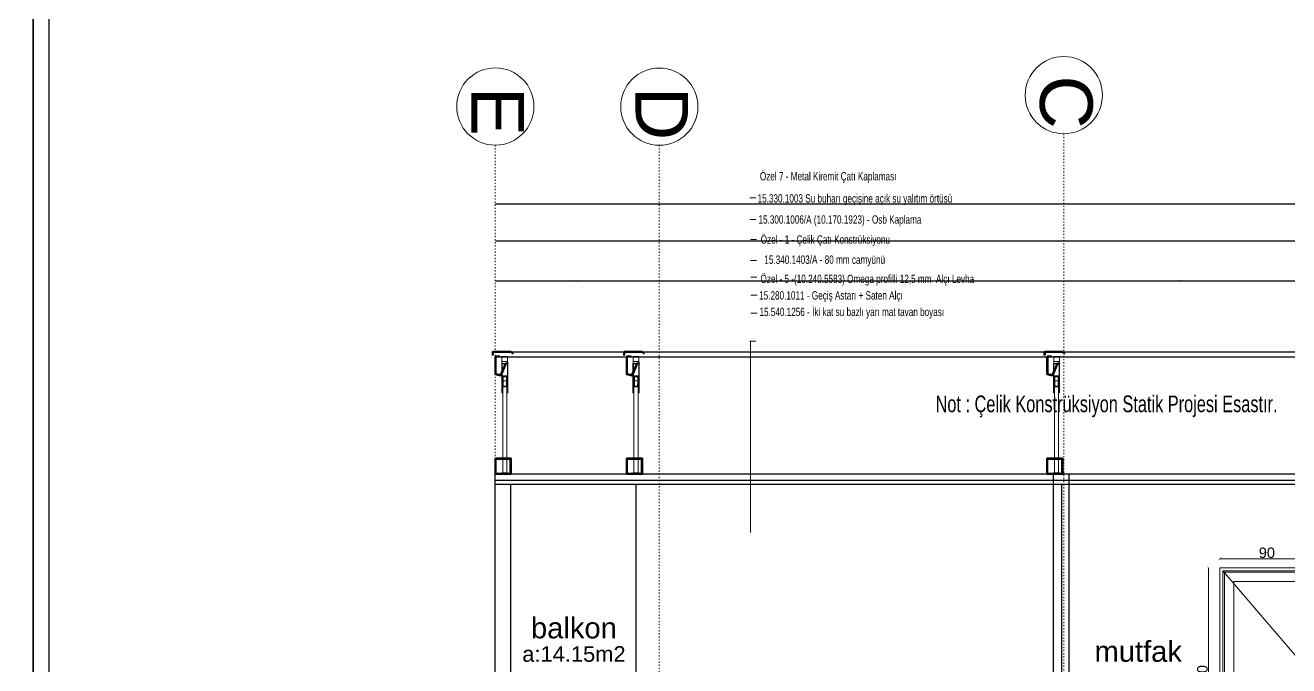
# Model space of a CAD drawing. Header units: centimetres. Extents: x -373760 to 14750, y -122502 to 29584.
# Drawn here: x -235869 to -223760, y -77606 to -71465 of the extents above; entities that cross this region are included whole.
import ezdxf
from ezdxf.enums import TextEntityAlignment as Align

# ---------------------------------------------------------------- set-up
doc = ezdxf.new("R2010")
doc.units = ezdxf.units.CM
doc.linetypes.add('ACAD_ISO03W100', pattern=[30, 12, -18])
for name, color, linetype, lineweight in [('-_Yazı_malzeme_DOSEME-Karo mozaik', 13, 'Continuous', 15), ('AKSLAR-P', 211, 'Continuous', 9), ('duvar', 10, 'Continuous', 25), ('MS_TAŞIYICI', 1, 'Continuous', 40), ('NESTAVILLA SACLARI', 22, 'Continuous', 15), ('Ölçü iç KGK', 124, 'Continuous', 20)]:
    doc.layers.add(name, color=color, linetype=linetype, lineweight=lineweight)
for name, color, linetype in [('alan', 7, 'Continuous'), ('ARK_WALL', 1, 'Continuous'), ('CER', 4, 'Continuous'), ('K', 1, 'Continuous'), ('mahal', 7, 'Continuous'), ('TASYUNU-P', 40, 'Continuous')]:
    doc.layers.add(name, color=color, linetype=linetype)
doc.layers.add('Öçü', color=7, linetype='Continuous', lineweight=18, true_color=0xd1cbad)
doc.styles.add('ARC-01', font='arial.ttf')
doc.styles.get("Standard").update_dxf_attribs({"font": 'arial.ttf'})
doc.linetypes.add('BATTING', pattern='A,0.00254,-2.54,[134,ltypeshp.shx,S=2.54,R=0,X=-2.54,Y=0],-5.08,[134,ltypeshp.shx,S=2.54,R=180,X=2.54,Y=0],-2.54', length=10.16254)
doc.dimstyles.new('aydın ölçü', dxfattribs={"dimtxt": 10, "dimasz": 2.5, "dimexe": 5, "dimexo": 5, "dimtad": 1, "dimdec": 0, "dimtxsty": 'Standard', "dimblk": 'ARCHTICK', "dimcen": 2.5, "dimse1": 1, "dimse2": 1, "dimadec": 0, "dimazin": 0, "dimtfac": 1, "dimtdec": 0, "dimtix": 1, "dimtmove": 0, "dimatfit": 3, "dimfxl": 5, "dimfxlon": 1, "dimarcsym": 0})

# ---------------------------------------------------------------- blocks, each defined once
blk = doc.blocks.new('_ArchTick')
at = {"color": 0, "linetype": 'ByBlock', "const_width": 0.15}
blk.add_lwpolyline([(-0.5, -0.5), (0.5, 0.5)], dxfattribs=at)
blk = doc.blocks.new('*D37')
at = {"layer": 'Defpoints', "color": 0, "transparency": 16777216}
for p in [(3332, 302.9), (3422, 311.4), (3422, 302.9)]:
    blk.add_point(p, dxfattribs=at)
at = {"layer": 'Öçü', "color": 0, "lineweight": -2, "transparency": 16777216}
blk.add_line((3332, 311.4), (3422, 311.4), dxfattribs=at)
at = {"layer": 'Öçü', "color": 0, "lineweight": -2, "transparency": 16777216, "xscale": 2.5, "yscale": 2.5, "zscale": 2.5, "rotation": 180}
blk.add_blockref('_ArchTick', (3332, 311.4), dxfattribs=at)
at = {"layer": 'Öçü', "color": 0, "lineweight": -2, "transparency": 16777216, "xscale": 2.5, "yscale": 2.5, "zscale": 2.5}
blk.add_blockref('_ArchTick', (3422, 311.4), dxfattribs=at)
at = {"layer": 'Öçü', "color": 0, "transparency": 16777216, "insert": (3377, 317.2), "char_height": 10, "attachment_point": 5}
blk.add_mtext('90', dxfattribs=at)
blk = doc.blocks.new('*D38')
at = {"layer": 'Defpoints', "color": 0, "transparency": 16777216}
for p in [(3332, 302.9), (3320.9, 92.9), (3332, 92.9)]:
    blk.add_point(p, dxfattribs=at)
at = {"layer": 'Öçü', "color": 0, "lineweight": -2, "transparency": 16777216}
blk.add_line((3320.9, 302.9), (3320.9, 92.9), dxfattribs=at)
at = {"layer": 'Öçü', "color": 0, "lineweight": -2, "transparency": 16777216, "xscale": 2.5, "yscale": 2.5, "zscale": 2.5}
for p, rotation in [((3320.9, 302.9), 90), ((3320.9, 92.9), 270)]:
    blk.add_blockref('_ArchTick', p, dxfattribs=dict(at, rotation=rotation))
at = {"layer": 'Öçü', "color": 0, "transparency": 16777216, "insert": (3315.2, 197.9), "char_height": 10, "attachment_point": 5, "rotation": 90}
blk.add_mtext('210', dxfattribs=at)
blk = doc.blocks.new('*D615')
at = {"layer": 'Defpoints', "color": 0, "ltscale": 0.45, "transparency": 16777216}
for p in [(-219764, -73620), (-229842, -73917), (-229842, -74389)]:
    blk.add_point(p, dxfattribs=at)
at = {"layer": 'Ölçü iç KGK', "color": 0, "lineweight": -2, "ltscale": 0.45, "transparency": 16777216}
blk.add_line((-219764, -73917), (-229842, -73917), dxfattribs=at)
at = {"layer": 'Ölçü iç KGK', "color": 0, "lineweight": -2, "ltscale": 0.45, "transparency": 16777216, "xscale": 2.5, "yscale": 2.5, "zscale": 2.5, "rotation": 180}
blk.add_blockref('_ArchTick', (-229842, -73917), dxfattribs=at)
at = {"layer": 'Ölçü iç KGK', "color": 0, "lineweight": -2, "ltscale": 0.45, "transparency": 16777216, "xscale": 2.5, "yscale": 2.5, "zscale": 2.5}
blk.add_blockref('_ArchTick', (-219764, -73917), dxfattribs=at)
at = {"layer": 'Ölçü iç KGK', "color": 0, "lineweight": -2, "ltscale": 0.45, "transparency": 16777216, "insert": (-224803, -73911), "char_height": 10, "attachment_point": 5}
blk.add_mtext('10078', dxfattribs=at)
blk = doc.blocks.new('*D616')
at = {"layer": 'Defpoints', "color": 0, "ltscale": 0.45, "transparency": 16777216}
for p in [(-231364, -73917), (-231364, -73917), (-229842, -74389)]:
    blk.add_point(p, dxfattribs=at)
at = {"layer": 'Ölçü iç KGK', "color": 0, "lineweight": -2, "ltscale": 0.45, "transparency": 16777216}
blk.add_line((-229842, -73917), (-231364, -73917), dxfattribs=at)
at = {"layer": 'Ölçü iç KGK', "color": 0, "lineweight": -2, "ltscale": 0.45, "transparency": 16777216, "xscale": 2.5, "yscale": 2.5, "zscale": 2.5, "rotation": 180}
blk.add_blockref('_ArchTick', (-231364, -73917), dxfattribs=at)
at = {"layer": 'Ölçü iç KGK', "color": 0, "lineweight": -2, "ltscale": 0.45, "transparency": 16777216, "xscale": 2.5, "yscale": 2.5, "zscale": 2.5}
blk.add_blockref('_ArchTick', (-229842, -73917), dxfattribs=at)
at = {"layer": 'Ölçü iç KGK', "color": 0, "lineweight": -2, "ltscale": 0.45, "transparency": 16777216, "insert": (-230603, -73911), "char_height": 10, "attachment_point": 5}
blk.add_mtext('1522', dxfattribs=at)
blk = doc.blocks.new('*D618')
at = {"layer": 'Defpoints', "color": 0, "ltscale": 0.45, "transparency": 16777216}
for p in [(-223242, -73495), (-225916, -73536), (-225916, -73536)]:
    blk.add_point(p, dxfattribs=at)
at = {"layer": 'Ölçü iç KGK', "color": 0, "lineweight": -2, "ltscale": 0.45, "transparency": 16777216}
blk.add_line((-223242, -73536), (-225916, -73536), dxfattribs=at)
at = {"layer": 'Ölçü iç KGK', "color": 0, "lineweight": -2, "ltscale": 0.45, "transparency": 16777216, "xscale": 2.5, "yscale": 2.5, "zscale": 2.5, "rotation": 180}
blk.add_blockref('_ArchTick', (-225916, -73536), dxfattribs=at)
at = {"layer": 'Ölçü iç KGK', "color": 0, "lineweight": -2, "ltscale": 0.45, "transparency": 16777216, "xscale": 2.5, "yscale": 2.5, "zscale": 2.5}
blk.add_blockref('_ArchTick', (-223242, -73536), dxfattribs=at)
at = {"layer": 'Ölçü iç KGK', "color": 0, "lineweight": -2, "ltscale": 0.45, "transparency": 16777216, "insert": (-224579, -73531), "char_height": 10, "attachment_point": 5}
blk.add_mtext('2674', dxfattribs=at)
blk = doc.blocks.new('*D619')
at = {"layer": 'Defpoints', "color": 0, "ltscale": 0.45, "transparency": 16777216}
for p in [(-229792, -73536), (-229792, -73536), (-225916, -73536)]:
    blk.add_point(p, dxfattribs=at)
at = {"layer": 'Ölçü iç KGK', "color": 0, "lineweight": -2, "ltscale": 0.45, "transparency": 16777216}
blk.add_line((-225916, -73536), (-229792, -73536), dxfattribs=at)
at = {"layer": 'Ölçü iç KGK', "color": 0, "lineweight": -2, "ltscale": 0.45, "transparency": 16777216, "xscale": 2.5, "yscale": 2.5, "zscale": 2.5, "rotation": 180}
blk.add_blockref('_ArchTick', (-229792, -73536), dxfattribs=at)
at = {"layer": 'Ölçü iç KGK', "color": 0, "lineweight": -2, "ltscale": 0.45, "transparency": 16777216, "xscale": 2.5, "yscale": 2.5, "zscale": 2.5}
blk.add_blockref('_ArchTick', (-225916, -73536), dxfattribs=at)
at = {"layer": 'Ölçü iç KGK', "color": 0, "lineweight": -2, "ltscale": 0.45, "transparency": 16777216, "insert": (-227854, -73531), "char_height": 10, "attachment_point": 5}
blk.add_mtext('3877', dxfattribs=at)
blk = doc.blocks.new('*D620')
at = {"layer": 'Defpoints', "color": 0, "ltscale": 0.45, "transparency": 16777216}
for p in [(-231364, -73536), (-231364, -73536), (-229792, -73536)]:
    blk.add_point(p, dxfattribs=at)
at = {"layer": 'Ölçü iç KGK', "color": 0, "lineweight": -2, "ltscale": 0.45, "transparency": 16777216}
blk.add_line((-229792, -73536), (-231364, -73536), dxfattribs=at)
at = {"layer": 'Ölçü iç KGK', "color": 0, "lineweight": -2, "ltscale": 0.45, "transparency": 16777216, "xscale": 2.5, "yscale": 2.5, "zscale": 2.5, "rotation": 180}
blk.add_blockref('_ArchTick', (-231364, -73536), dxfattribs=at)
at = {"layer": 'Ölçü iç KGK', "color": 0, "lineweight": -2, "ltscale": 0.45, "transparency": 16777216, "xscale": 2.5, "yscale": 2.5, "zscale": 2.5}
blk.add_blockref('_ArchTick', (-229792, -73536), dxfattribs=at)
at = {"layer": 'Ölçü iç KGK', "color": 0, "lineweight": -2, "ltscale": 0.45, "transparency": 16777216, "insert": (-230578, -73531), "char_height": 10, "attachment_point": 5}
blk.add_mtext('1572', dxfattribs=at)
blk = doc.blocks.new('*D621')
at = {"layer": 'Defpoints', "color": 0, "ltscale": 0.45, "transparency": 16777216}
for p in [(-231364, -73114), (-219764, -73114), (-231364, -73179)]:
    blk.add_point(p, dxfattribs=at)
at = {"layer": 'Ölçü iç KGK', "color": 0, "lineweight": -2, "ltscale": 0.45, "transparency": 16777216}
blk.add_line((-219764, -73179), (-231364, -73179), dxfattribs=at)
at = {"layer": 'Ölçü iç KGK', "color": 0, "lineweight": -2, "ltscale": 0.45, "transparency": 16777216, "xscale": 2.5, "yscale": 2.5, "zscale": 2.5, "rotation": 180}
blk.add_blockref('_ArchTick', (-231364, -73179), dxfattribs=at)
at = {"layer": 'Ölçü iç KGK', "color": 0, "lineweight": -2, "ltscale": 0.45, "transparency": 16777216, "xscale": 2.5, "yscale": 2.5, "zscale": 2.5}
blk.add_blockref('_ArchTick', (-219764, -73179), dxfattribs=at)
at = {"layer": 'Ölçü iç KGK', "color": 0, "lineweight": -2, "ltscale": 0.45, "transparency": 16777216, "insert": (-225564, -73173), "char_height": 10, "attachment_point": 5}
blk.add_mtext('11600', dxfattribs=at)
blk = doc.blocks.new('gfhfghfghfg')
for p, q in [((-45, 0), (45, 0)), ((-45, -210), (-45, 0)), ((45, 0), (45, -210)), ((-42.1, -2.9), (42.1, -2.9)), ((-42.1, -210), (-42.1, -2.9)), ((-40.6, -4.4), (40.6, -4.4)), ((-40.6, -210), (-40.6, -4.4)), ((40.6, -4.4), (40.6, -210)), ((42.1, -2.9), (42.1, -210)), ((-31.8, -13.2), (31.8, -13.2)), ((-31.8, -186.5), (-31.8, -13.2)), ((31.8, -13.2), (31.8, -126)), ((37.3, -126), (25.8, -126)), ((25.8, -128), (25.8, -126)), ((37.3, -128), (25.8, -128)), ((31.8, -128), (31.8, -186.5)), ((37.3, -128), (37.3, -126)), ((31.8, -186.5), (-31.8, -186.5)), ((45, -210), (-45, -210))]:
    blk.add_line(p, q)
at = {"color": 8}
for p, q in [((-42.1, -2.9), (42.1, -101.5)), ((42.1, -101.5), (-42.1, -210))]:
    blk.add_line(p, q, dxfattribs=at)
at = {"layer": 'Öçü'}
dim = blk.add_linear_dim(base=(45, 8.5), p1=(-45, 0), p2=(45, 0), dimstyle='aydın ölçü', dxfattribs=at)
dim.commit()
dim.dimension.update_dxf_attribs({"geometry": '*D37', "text_midpoint": (0, 14.2), "insert": (-3377, -302.9)})
dim = blk.add_linear_dim(base=(-56.1, -210), p1=(-45, 0), p2=(-45, -210), angle=90, dimstyle='aydın ölçü', dxfattribs=at)
dim.commit()
dim.dimension.update_dxf_attribs({"geometry": '*D38', "text_midpoint": (-61.8, -105), "insert": (-3377, -302.9)})

msp = doc.modelspace()

# ---------------------------------------------------------------- linework, layer by layer
at = {"layer": '-_Yazı_malzeme_DOSEME-Karo mozaik'}
for p, q in [((-228867.35, -73120.26), (-228925.61, -73120.26)), ((-228867.35, -73120.26), (-228925.61, -73120.26)), ((-228867.35, -73326.03), (-228925.61, -73326.03)), ((-228867.35, -73326.03), (-228925.61, -73326.03)), ((-228860.91, -73518.85), (-228919.18, -73518.85)), ((-228860.91, -73719.93), (-228919.18, -73719.93)), ((-228857.09, -73879.25), (-228915.35, -73879.25)), ((-228856.22, -74052.62), (-228914.48, -74052.62)), ((-228856.22, -74225.99), (-228914.48, -74225.99)), ((-228867.35, -74493.09), (-228925.61, -74493.09)), ((-228919.18, -76328.49), (-228919.18, -74493.09))]:
    msp.add_line(p, q, dxfattribs=at)
at = {"layer": 'AKSLAR-P', "linetype": 'ACAD_ISO03W100'}
for p, q in [((-225915.97, -72504.99), (-225915.97, -82454.76)), ((-231364.29, -72614.16), (-231364.29, -82563.92)), ((-229792.49, -72614.99), (-229792.49, -82564.76)), ((-231364.29, -81747.35), (-231364.29, -76266.07))]:
    msp.add_line(p, q, dxfattribs=at)
at = {"layer": 'AKSLAR-P'}
for centre in [(-225915.97, -72134.77), (-231364.29, -72243.94), (-229792.49, -72244.77)]:
    msp.add_circle(centre, 370.22, dxfattribs=at)
at = {"layer": 'ARK_WALL'}
for points in [[(-231364.29, -75766.07), (-231361.29, -75771.07), (-231343.68, -75766.07), (-231345.68, -75771.07)], [(-231345.68, -75771.07), (-231342.68, -75776.07), (-231343.68, -75766.07), (-231340.68, -75771.07)], [(-231342.68, -75776.07), (-231286.63, -75776.07), (-231340.68, -75771.07), (-231288.63, -75771.07)], [(-231286.63, -75776.07), (-231283.63, -75771.07), (-231288.63, -75771.07), (-231284.63, -75766.07)], [(-231283.63, -75771.07), (-231268.65, -75771.07), (-231284.63, -75766.07), (-231264.65, -75766.07)], [(-230106.27, -75766.07, 1), (-230103.27, -75771.07, 1), (-230085.66, -75766.07, 1), (-230087.66, -75771.07, 1)], [(-230087.66, -75771.07, 1), (-230084.66, -75776.07, 1), (-230085.66, -75766.07, 1), (-230082.66, -75771.07, 1)], [(-230084.66, -75776.07, 1), (-230028.61, -75776.07, 1), (-230082.66, -75771.07, 1), (-230030.61, -75771.07, 1)], [(-230028.61, -75776.07, 1), (-230025.61, -75771.07, 1), (-230030.61, -75771.07, 1), (-230026.61, -75766.07, 1)], [(-230025.61, -75771.07, 1), (-230010.64, -75771.07, 1), (-230026.61, -75766.07, 1), (-230006.64, -75766.07, 1)], [(-226076.81, -75766.07), (-226073.81, -75771.07), (-226056.2, -75766.07), (-226058.2, -75771.07)], [(-226058.2, -75771.07), (-226055.2, -75776.07), (-226056.2, -75766.07), (-226053.2, -75771.07)], [(-226055.2, -75776.07), (-225999.15, -75776.07), (-226053.2, -75771.07), (-226001.15, -75771.07)], [(-225999.15, -75776.07), (-225996.15, -75771.07), (-226001.15, -75771.07), (-225997.15, -75766.07)], [(-225996.15, -75771.07), (-225981.18, -75771.07), (-225997.15, -75766.07), (-225977.18, -75766.07)]]:
    msp.add_solid(points, dxfattribs=at)
at = {"layer": 'CER', "color": 2}
for points in [[(-255735.58, -86588.86), (-235794.05, -86588.86), (-235794.05, -56588.86), (-255735.58, -56588.86)], [(-235794.05, -86588.86), (-215852.52, -86588.86), (-215852.52, -56588.86), (-235794.05, -56588.86)], [(-235644.05, -86438.86), (-216002.52, -86438.86), (-216002.52, -56738.86), (-235644.05, -56738.86)]]:
    msp.add_lwpolyline(points, close=True, dxfattribs=at)
at = {"layer": 'duvar'}
for p, q in [((-231364.29, -74594.77, 1), (-219764.29, -74594.77, 1)), ((-231364.29, -74644.77, 1), (-219764.29, -74644.77, 1)), ((-231364.29, -75766.07), (-219764.29, -75766.07)), ((-226014.29, -78817.52), (-226014.29, -75766.07)), ((-226014.29, -77268.77), (-226014.29, -75766.07)), ((-225864.29, -77268.77), (-225864.29, -75766.07)), ((-231364.29, -75866.07), (-219764.29, -75866.07)), ((-231214.29, -78766.07), (-231214.29, -75866.07)), ((-230014.29, -78768.07), (-230014.29, -75866.07)), ((-225864.29, -78766.07), (-225864.29, -75886.07))]:
    msp.add_line(p, q, dxfattribs=at)
msp.add_lwpolyline([(-231364.29, -82416.07), (-231364.29, -75766.07)], dxfattribs=at)
at = {"layer": 'K', "linetype": 'Continuous', "lineweight": 5}
for points in [[(-231303.21, -74988.62), (-231303.21, -74707.1)], [(-231303.21, -74707.1), (-231243.21, -74707.1)], [(-231300.21, -74641.1), (-231246.21, -74641.1)], [(-231300.21, -74707.1), (-231300.21, -74641.1)], [(-231300.21, -74689.16), (-231246.21, -74689.16)], [(-231246.21, -74707.1), (-231246.21, -74641.1)], [(-231243.21, -74988.62), (-231243.21, -74707.1)], [(-226015.73, -74988.62), (-226015.73, -74707.1)], [(-226015.73, -74707.1), (-225955.73, -74707.1)], [(-226012.73, -74641.1), (-225958.73, -74641.1)], [(-226012.73, -74707.1), (-226012.73, -74641.1)], [(-226012.73, -74689.16), (-225958.73, -74689.16)], [(-225958.73, -74707.1), (-225958.73, -74641.1)], [(-225955.73, -74988.62), (-225955.73, -74707.1)], [(-231303.21, -74828.62), (-231243.21, -74828.62)], [(-231299.21, -74824.57), (-231299.21, -74711.15)], [(-231299.21, -74711.15), (-231247.21, -74711.15)], [(-231299.21, -74824.57), (-231247.21, -74824.57)], [(-231293.21, -74931.29), (-231293.21, -74828.62)], [(-231293.21, -74828.62), (-231289.21, -74828.62)], [(-231289.21, -74925.66), (-231289.21, -74828.62)], [(-231257.21, -74925.66), (-231257.21, -74828.62)], [(-231257.21, -74828.62), (-231253.21, -74828.62)], [(-231253.21, -74931.29), (-231253.21, -74828.62)], [(-231247.21, -74824.57), (-231247.21, -74711.15)], [(-226015.73, -74828.62), (-225955.73, -74828.62)], [(-226011.73, -74824.57), (-226011.73, -74711.15)], [(-226011.73, -74711.15), (-225959.73, -74711.15)], [(-226011.73, -74824.57), (-225959.73, -74824.57)], [(-226005.73, -74931.29), (-226005.73, -74828.62)], [(-226005.73, -74828.62), (-226001.73, -74828.62)], [(-226001.73, -74925.66), (-226001.73, -74828.62)], [(-225969.73, -74925.66), (-225969.73, -74828.62)], [(-225969.73, -74828.62), (-225965.73, -74828.62)], [(-225965.73, -74931.29), (-225965.73, -74828.62)], [(-225959.73, -74824.57), (-225959.73, -74711.15)], [(-231293.21, -75756.07), (-231293.21, -74931.29)], [(-231293.21, -74931.29), (-231253.21, -74931.29)], [(-231289.21, -74837.1), (-231257.21, -74837.1)], [(-231289.21, -74925.66), (-231257.21, -74925.66)], [(-231289.03, -74873.12), (-231257.21, -74873.12)], [(-231258.16, -74925.66), (-231257.21, -74873.12)], [(-231253.21, -75756.07), (-231253.21, -74931.29)], [(-226005.73, -75756.07), (-226005.73, -74931.29)], [(-226005.73, -74931.29), (-225965.73, -74931.29)], [(-226001.73, -74837.1), (-225969.73, -74837.1)], [(-226001.73, -74925.66), (-225969.73, -74925.66)], [(-226001.55, -74873.12), (-225969.73, -74873.12)], [(-225970.68, -74925.66), (-225969.73, -74873.12)], [(-225965.73, -75756.07), (-225965.73, -74931.29)], [(-231303.21, -74988.62), (-231293.21, -74988.62)], [(-231253.16, -74988.62), (-231243.21, -74988.62)], [(-226015.73, -74988.62), (-226005.73, -74988.62)], [(-225965.69, -74988.62), (-225955.73, -74988.62)], [(-231303.21, -75756.07), (-231243.21, -75756.07)], [(-231299.21, -75760.07), (-231247.21, -75760.07)], [(-226015.73, -75756.07), (-225955.73, -75756.07)], [(-226011.73, -75760.07), (-225959.73, -75760.07)]]:
    msp.add_lwpolyline(points, dxfattribs=at)
at = {"layer": 'K', "linetype": 'Continuous', "lineweight": 5, "elevation": 1}
for points in [[(-230045.19, -74988.62), (-230045.19, -74707.1)], [(-230045.19, -74707.1), (-229985.19, -74707.1)], [(-230042.19, -74641.1), (-229988.19, -74641.1)], [(-230042.19, -74707.1), (-230042.19, -74641.1)], [(-230042.19, -74689.16), (-229988.19, -74689.16)], [(-229988.19, -74707.1), (-229988.19, -74641.1)], [(-229985.19, -74988.62), (-229985.19, -74707.1)], [(-230045.19, -74828.62), (-229985.19, -74828.62)], [(-230041.19, -74824.57), (-230041.19, -74711.15)], [(-230041.19, -74711.15), (-229989.19, -74711.15)], [(-230041.19, -74824.57), (-229989.19, -74824.57)], [(-230035.19, -74931.29), (-230035.19, -74828.62)], [(-230035.19, -74828.62), (-230031.19, -74828.62)], [(-230031.19, -74925.66), (-230031.19, -74828.62)], [(-229999.19, -74925.66), (-229999.19, -74828.62)], [(-229999.19, -74828.62), (-229995.19, -74828.62)], [(-229995.19, -74931.29), (-229995.19, -74828.62)], [(-229989.19, -74824.57), (-229989.19, -74711.15)], [(-230035.19, -75756.07), (-230035.19, -74931.29)], [(-230035.19, -74931.29), (-229995.19, -74931.29)], [(-230031.19, -74837.1), (-229999.19, -74837.1)], [(-230031.19, -74925.66), (-229999.19, -74925.66)], [(-230031.01, -74873.12), (-229999.19, -74873.12)], [(-230000.14, -74925.66), (-229999.19, -74873.12)], [(-229995.19, -75756.07), (-229995.19, -74931.29)], [(-230045.19, -74988.62), (-230035.19, -74988.62)], [(-229995.14, -74988.62), (-229985.19, -74988.62)], [(-230045.19, -75756.07), (-229985.19, -75756.07)], [(-230041.19, -75760.07), (-229989.19, -75760.07)]]:
    msp.add_lwpolyline(points, dxfattribs=at)
at = {"layer": 'MS_TAŞIYICI'}
for points in [[(-231363.21, -75616.07), (-231213.21, -75616.07)], [(-231363.21, -75766.07), (-231363.21, -75616.07)], [(-231358.21, -75761.07), (-231358.21, -75621.07)], [(-231358.21, -75621.07), (-231218.21, -75621.07)], [(-231218.21, -75761.07), (-231218.21, -75621.07)], [(-231213.21, -75766.07), (-231213.21, -75616.07)], [(-226075.73, -75616.07), (-225925.73, -75616.07)], [(-226075.73, -75766.07), (-226075.73, -75616.07)], [(-226070.73, -75761.07), (-226070.73, -75621.07)], [(-226070.73, -75621.07), (-225930.73, -75621.07)], [(-225930.73, -75761.07), (-225930.73, -75621.07)], [(-225925.73, -75766.07), (-225925.73, -75616.07)], [(-231363.21, -75766.07), (-231213.21, -75766.07)], [(-231358.21, -75761.07), (-231218.21, -75761.07)], [(-226075.73, -75766.07), (-225925.73, -75766.07)], [(-226070.73, -75761.07), (-225930.73, -75761.07)]]:
    msp.add_lwpolyline(points, dxfattribs=at)
at = {"layer": 'MS_TAŞIYICI', "elevation": 1}
for points in [[(-230105.19, -75616.07), (-229955.19, -75616.07)], [(-230105.19, -75766.07), (-230105.19, -75616.07)], [(-230100.19, -75761.07), (-230100.19, -75621.07)], [(-230100.19, -75621.07), (-229960.19, -75621.07)], [(-229960.19, -75761.07), (-229960.19, -75621.07)], [(-229955.19, -75766.07), (-229955.19, -75616.07)], [(-230105.19, -75766.07), (-229955.19, -75766.07)], [(-230100.19, -75761.07), (-229960.19, -75761.07)]]:
    msp.add_lwpolyline(points, dxfattribs=at)
at = {"layer": 'NESTAVILLA SACLARI', "lineweight": 40}
for points, elevation in [([(-231390.25, -74628.51), (-231390.6, -74628.16), (-231387.21, -74624.77), (-231387.21, -74594.77), (-231215.46, -74594.77), (-231197.8, -74612.43), (-231198.15, -74612.79), (-231215.67, -74595.27), (-231386.71, -74595.27), (-231386.71, -74624.97), (-231390.25, -74628.51)], 1), ([(-230132.23, -74628.51), (-230132.58, -74628.16), (-230129.19, -74624.77), (-230129.19, -74594.77), (-229957.44, -74594.77), (-229939.78, -74612.43), (-229940.13, -74612.79), (-229957.65, -74595.27), (-230128.69, -74595.27), (-230128.69, -74624.97), (-230132.23, -74628.51)], 2), ([(-226102.77, -74628.51), (-226103.12, -74628.16), (-226099.73, -74624.77), (-226099.73, -74594.77), (-225927.98, -74594.77), (-225910.32, -74612.43), (-225910.67, -74612.79), (-225928.19, -74595.27), (-226099.23, -74595.27), (-226099.23, -74624.97), (-226102.77, -74628.51)], 1)]:
    msp.add_lwpolyline(points, dxfattribs=dict(at, elevation=elevation))
at = {"layer": 'NESTAVILLA SACLARI', "lineweight": 50}
for points in [[(-231242.65, -74708.1), (-231262.65, -74708.1), (-231312.21, -74821.4), (-231362.21, -74811.1), (-231362.21, -74641.1), (-231322.21, -74641.1), (-231322.21, -74642.1), (-231361.21, -74642.1), (-231361.21, -74810.1), (-231312.86, -74820.4), (-231263.3, -74707.1), (-231242.65, -74707.1), (-231242.65, -74708.1)], [(-225955.17, -74708.1), (-225975.17, -74708.1), (-226024.73, -74821.4), (-226074.73, -74811.1), (-226074.73, -74641.1), (-226034.73, -74641.1), (-226034.73, -74642.1), (-226073.73, -74642.1), (-226073.73, -74810.1), (-226025.38, -74820.4), (-225975.82, -74707.1), (-225955.17, -74707.1), (-225955.17, -74708.1)]]:
    msp.add_lwpolyline(points, dxfattribs=at)
at = {"layer": 'NESTAVILLA SACLARI', "lineweight": 50, "elevation": 1}
msp.add_lwpolyline([(-229984.63, -74708.1), (-230004.63, -74708.1), (-230054.19, -74821.4), (-230104.19, -74811.1), (-230104.19, -74641.1), (-230064.19, -74641.1), (-230064.19, -74642.1), (-230103.19, -74642.1), (-230103.19, -74810.1), (-230054.84, -74820.4), (-230005.28, -74707.1), (-229984.63, -74707.1), (-229984.63, -74708.1)], dxfattribs=at)
at = {"layer": 'TASYUNU-P', "linetype": 'BATTING', "lineweight": -2, "ltscale": 0.45}
for p, q in [((-231364.29, -75825.42), (-219764.29, -75825.42)), ((-225938.82, -75866.07), (-225938.82, -78766.07))]:
    msp.add_line(p, q, dxfattribs=at)

# ---------------------------------------------------------------- block references
at = {"layer": 'Öçü', "xscale": 10, "yscale": 10, "zscale": 10}
msp.add_blockref('gfhfghfghfg', (-223969.66, -76666.07), dxfattribs=at)

# ---------------------------------------------------------------- texts
at = {"layer": '-_Yazı_malzeme_DOSEME-Karo mozaik', "style": 'ARC-01', "width": 0.7}
for s, height, p in [('Özel 7 - Metal Kiremit Çatı Kaplaması', 80, (-227519.89, -72952.34)), ('15.330.1003 Su buharı geçişine açık su yalıtım örtüsü', 80, (-226985.05, -73164.76)), ('15.300.1006/A (10.170.1923) - Osb Kaplama', 80, (-227280.85, -73367.21)), ('Özel - 1 - Çelik Çatı Konstrüksiyonu', 80, (-227581.91, -73559)), (' 15.340.1403/A - 80 mm camyünü', 80, (-227629.22, -73752.04)), ('Özel - 5 -(10.240.5583) Omega profilli 12,5 mm  Alçı Levha', 80, (-226775.28, -73936.52)), ('15.280.1011 - Geçiş Astarı + Saten Alçı', 80, (-227459.41, -74094.82)), ('15.540.1256 - İki kat su bazlı yarı mat tavan boyası', 80, (-227063.06, -74253.09)), ('Not : Çelik Konstrüksiyon Statik Projesi Esastır.', 160, (-223867.58, -75174.81))]:
    msp.add_text(s, height=height, dxfattribs=at).set_placement(p, align=Align.RIGHT)
at = {"layer": 'AKSLAR-P'}
for s, p in [('C', (-226144.44, -71946.95, -275161.01)), ('E', (-231592.76, -72056.11, -275161.01)), ('D', (-230020.96, -72056.95, -275161.01))]:
    msp.add_text(s, height=504.66, rotation=270.000004, dxfattribs=at).set_placement(p)
at = {"layer": 'alan', "linetype": 'BATTING', "lineweight": -2, "ltscale": 0.45}
msp.add_text('a:14.15m2', height=150, dxfattribs=at).set_placement((-230610.91, -77568.4), align=Align.CENTER)
at = {"layer": 'mahal', "linetype": 'BATTING', "lineweight": -2, "ltscale": 0.45}
msp.add_text('balkon', height=200, dxfattribs=at).set_placement((-230610.91, -77343.4), align=Align.CENTER)
at = {"layer": 'mahal', "lineweight": -2, "ltscale": 0.5}
msp.add_text('mutfak', height=200, dxfattribs=at).set_placement((-225202.67, -77568.2), align=Align.CENTER)

# ---------------------------------------------------------------- dimensions: what is measured, and where the dimension line sits
at = {"layer": 'Ölçü iç KGK', "lineweight": -2, "ltscale": 0.45}
for base, p1, p2, picture, middle in [((-231364.29, -73179), (-219764.29, -73113.53), (-231364.29, -73113.53), '*D621', (-225564.29, -73173.27)), ((-229842.49, -73916.65), (-219764.29, -73620.21), (-229842.49, -74389.06), '*D615', (-224803.39, -73910.92))]:
    dim = msp.add_linear_dim(base=base, p1=p1, p2=p2, dimstyle='aydın ölçü', dxfattribs=at)
    dim.commit()
    dim.dimension.update_dxf_attribs({"geometry": picture, "text_midpoint": middle})
for base, p1, p2, picture, middle in [((-225915.97, -73536.36), (-223242.46, -73494.74), (-225915.97, -73536.36), '*D618', (-224579.21, -73530.63)), ((-231364.29, -73536.36), (-229792.49, -73536.36), (-231364.29, -73536.36), '*D620', (-230578.39, -73530.63)), ((-229792.49, -73536.36), (-225915.97, -73536.36), (-229792.49, -73536.36), '*D619', (-227854.23, -73530.63)), ((-231364.29, -73916.65), (-229842.49, -74389.06), (-231364.29, -73916.65), '*D616', (-230603.39, -73910.92))]:
    dim = msp.add_linear_dim(base=base, p1=p1, p2=p2, dimstyle='aydın ölçü', override={"dimtmove": 1}, dxfattribs=at)
    dim.commit()
    dim.dimension.update_dxf_attribs({"geometry": picture, "text_midpoint": middle})

doc.saveas('drawing.dxf')
